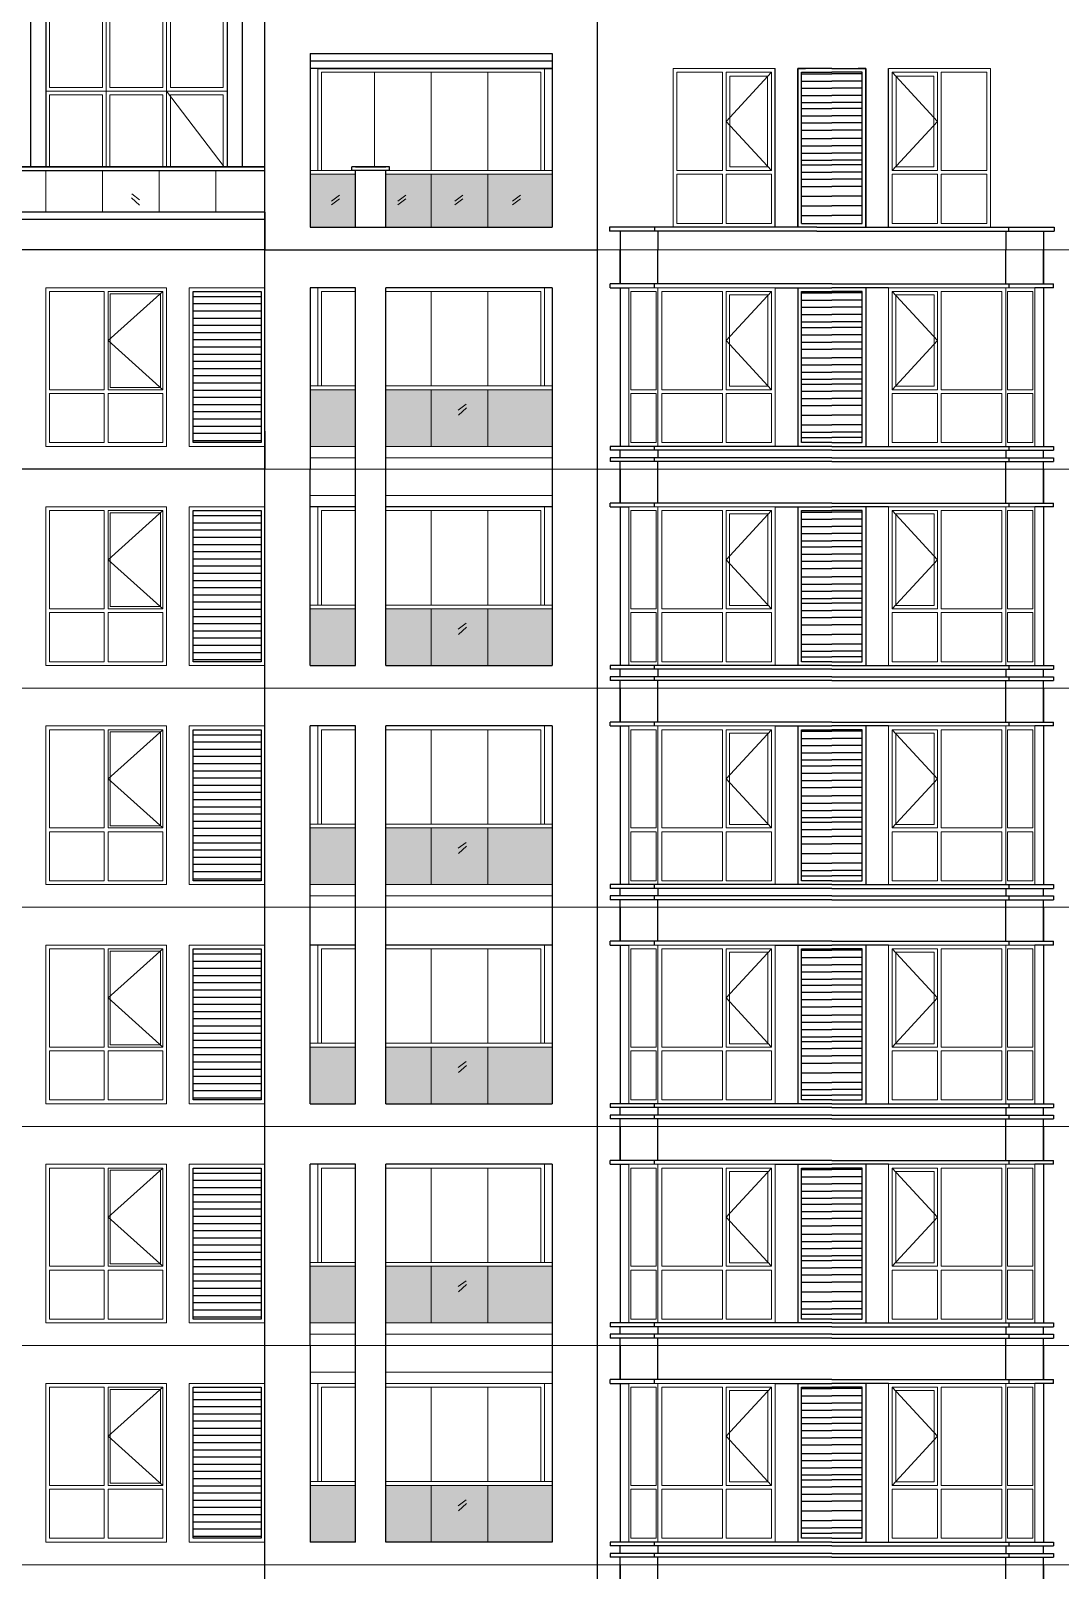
# Model space of a CAD drawing. Extents: x 1332633 to 1595679, y 264824 to 640777.
# Drawn here: x 1369535 to 1383153, y 291457 to 311830 of the extents above; entities that cross this region are included whole.
import ezdxf

# ---------------------------------------------------------------- set-up
doc = ezdxf.new("R2010")
doc.units = 0
doc.header["$LTSCALE"] = 1000
doc.header["$MEASUREMENT"] = 0
doc.linetypes.add('DASH', pattern=[0.35, 0.25, -0.1])
doc.linetypes.add('DOTE', pattern=[2.42, 2, -0.2, 0.02, -0.2])
doc.layers.get('0').update_dxf_attribs({"linetype": 'CONTINUOUS'})
for name, color, linetype in [('A-Ground(室外构件)', 31, 'CONTINUOUS'), ('A-Wall(建筑墙)', 255, 'CONTINUOUS'), ('A-WALL_建筑墙_', 255, 'CONTINUOUS'), ('hatch', 251, 'CONTINUOUS')]:
    doc.layers.add(name, color=color, linetype=linetype)
for name, color, linetype, lineweight in [('DOTE', 1, 'DOTE', 13), ('WINDOW', 4, 'CONTINUOUS', 13), ('木头', 44, 'CONTINUOUS', 13)]:
    doc.layers.add(name, color=color, linetype=linetype, lineweight=lineweight)
pattern_1 = [(360, (-1498643.793, 2380477.565), (15.875, 31.75), [0, -31.75])]

# ---------------------------------------------------------------- blocks, each defined once
blk = doc.blocks.new('caaa')
at = {"layer": 'A-Ground(室外构件)'}
for p, q in [((-2450, 0), (-2450, -2931)), ((-2400, -750), (-2400, 0)), ((-300, 0), (-300, -460)), ((-300, 0), (-300, -2931)), ((-250, 0), (-250, -2931)), ((-150, 0), (-150, -2931)), ((-100, 0), (-100, -2317)), ((-2400, -450), (-300, -450)), ((-2450, -2300), (-2900, -2300)), ((-2450, -2300), (-2900, -2300)), ((-2400, -2347), (-2450, -2347)), ((-250, -2347), (-300, -2347)), ((-250, -2300), (-150, -2300)), ((-100, -2347), (-150, -2347)), ((0, -2300), (-100, -2300)), ((-100, -2317), (-100, -2318)), ((-100, -2318), (-100, -2931)), ((-2450, -2800), (-2900, -2800)), ((-2900, -2800), (-2450, -2800)), ((-2400, -2931), (-2400, -2685)), ((-2400, -2800), (-300, -2800)), ((-150, -2800), (-250, -2800)), ((0, -2800), (-100, -2800)), ((-2400, -2931), (-2450, -2931)), ((-300, -2931), (-250, -2931)), ((-150, -2931), (-100, -2931))]:
    blk.add_line(p, q, dxfattribs=at)
at = {"layer": 'hatch'}
for p, q in [((-2350, -400), (-2350, 0)), ((-2331, -400), (-2331, 0)), ((-2235, -400), (-2235, 0)), ((-2140, -400), (-2140, 0)), ((-2045, -400), (-2045, 0)), ((-1950, -400), (-1950, 0)), ((-1871, -400), (-1871, 0)), ((-1775, -400), (-1775, 0)), ((-1680, -400), (-1680, 0)), ((-1585, -400), (-1585, 0)), ((-1473, -400), (-1473, 0)), ((-1378, -400), (-1378, 0)), ((-1283, -400), (-1283, 0)), ((-1188, -400), (-1188, 0)), ((-1125, -400), (-1125, 0)), ((-1030, -400), (-1030, 0)), ((-935, -400), (-935, 0)), ((-839, -400), (-839, 0)), ((-711, -400), (-711, 0)), ((-583, -400), (-583, 0)), ((-488, -400), (-488, 0)), ((-416, -400), (-416, 0)), ((-350, 0), (-350, -400)), ((-350, -400), (-2350, -400))]:
    blk.add_line(p, q, dxfattribs=at)
at = {"layer": 'WINDOW'}
for p, q in [((-2400, -2685), (-2400, -2300)), ((-300, -2685), (-2400, -2685))]:
    blk.add_line(p, q, dxfattribs=at)
blk.add_lwpolyline([(-300, -2300), (-300, -750), (-2400, -750), (-2400, -2300)], close=True, dxfattribs=at)
at = {"layer": '木头'}
for p, q in [((-2350, -800), (-1700, -1400)), ((-1700, -1400), (-1050, -800)), ((-1050, -800), (-1050, -1400)), ((-1000, -800), (-1000, -1400)), ((-1050, -1400), (-2350, -1400)), ((-1000, -1400), (-350, -1400)), ((-1050, -1446), (-2350, -1446)), ((-1050, -1446), (-1050, -2250)), ((-1000, -1446), (-1000, -2250)), ((-1000, -1446), (-350, -1446)), ((-2350, -2324), (-2350, -2661)), ((-1050, -2324), (-2350, -2324)), ((-1050, -2324), (-1050, -2661)), ((-350, -2324), (-1000, -2324)), ((-1000, -2324), (-1000, -2661)), ((-350, -2661), (-350, -2324)), ((-1050, -2661), (-2350, -2661)), ((-350, -2661), (-1000, -2661))]:
    blk.add_line(p, q, dxfattribs=at)
for points in [[(-300, 0), (-300, -450), (-2400, -450), (-2400, 0)], [(-1050, -800), (-2350, -800), (-2350, -1400)], [(-350, -1400), (-350, -800), (-1000, -800)], [(-2350, -1446), (-2350, -2250), (-1050, -2250)], [(-1000, -2250), (-350, -2250), (-350, -1446)]]:
    blk.add_lwpolyline(points, dxfattribs=at)
at = {"layer": '木头', "elevation": 0}
blk.add_lwpolyline([(-2305, -1355), (-2305, -845), (-1095, -845), (-1095, -1355)], close=True, dxfattribs=at)
blk = doc.blocks.new('sgf')
at = {"ltscale": 0.2}
for p, q in [((1365932, 315730), (1365932, 310030)), ((1368732, 315730), (1365932, 315730)), ((1368732, 315730), (1368732, 310030)), ((1369532, 315730), (1369532, 310030)), ((1372332, 315730), (1369532, 315730)), ((1372332, 315730), (1372332, 310030)), ((1366132, 315530), (1366132, 310030)), ((1368532, 315530), (1366132, 315530)), ((1368532, 315530), (1368532, 310030)), ((1369732, 315530), (1369732, 310030)), ((1369732, 315530), (1372132, 315530)), ((1372132, 315530), (1372132, 310030)), ((1368532, 310030), (1365632, 310030)), ((1365632, 310030), (1369132, 310030)), ((1369132, 309980), (1365632, 309980)), ((1372632, 310030), (1369132, 310030)), ((1369132, 309980), (1372632, 309980)), ((1369732, 310030), (1372632, 310030)), ((1365632, 309430), (1369132, 309430)), ((1365632, 309330), (1369132, 309330)), ((1372632, 309430), (1369132, 309430)), ((1372632, 309330), (1369132, 309330)), ((1365632, 308930), (1369132, 308930)), ((1372632, 308930), (1369132, 308930))]:
    blk.add_line(p, q, dxfattribs=at)
for p, q in [((1368532, 315530), (1366132, 315530)), ((1369732, 315530), (1372132, 315530)), ((1369132, 310030), (1366132, 310030)), ((1369132, 310030), (1372132, 310030))]:
    blk.add_line(p, q)
at = {"layer": 'WINDOW'}
for p, q in [((1366182, 315480), (1366182, 314080)), ((1366882, 315480), (1366182, 315480)), ((1366882, 315480), (1366882, 314080)), ((1366932, 315530), (1366932, 310030)), ((1366982, 315480), (1366982, 314080)), ((1367682, 315480), (1366982, 315480)), ((1367682, 315480), (1367682, 314080)), ((1367732, 315530), (1367732, 310030)), ((1367782, 315480), (1367782, 314080)), ((1368482, 315480), (1367782, 315480)), ((1368482, 315480), (1368482, 314080)), ((1369782, 315480), (1370482, 315480)), ((1369782, 315480), (1369782, 314080)), ((1370482, 315480), (1370482, 314080)), ((1370532, 315530), (1370532, 310030)), ((1370582, 315480), (1370582, 314080)), ((1370582, 315480), (1371282, 315480)), ((1371282, 315480), (1371282, 314080)), ((1371332, 315530), (1371332, 310030)), ((1371382, 315480), (1371382, 314080)), ((1371382, 315480), (1372082, 315480)), ((1372082, 315480), (1372082, 314080)), ((1368532, 314030), (1366132, 314030)), ((1368532, 314030), (1366132, 314030)), ((1366882, 314080), (1366182, 314080)), ((1366182, 313980), (1366182, 313080)), ((1366882, 313980), (1366182, 313980)), ((1366882, 313980), (1366882, 313080)), ((1367682, 314080), (1366982, 314080)), ((1366982, 313980), (1366982, 313080)), ((1367682, 313980), (1366982, 313980)), ((1367682, 313980), (1367682, 313080)), ((1368482, 314080), (1367782, 314080)), ((1368482, 313980), (1367782, 313980)), ((1367782, 313980), (1367782, 313080)), ((1368482, 313980), (1368482, 313080)), ((1369732, 314030), (1372132, 314030)), ((1369732, 314030), (1372132, 314030)), ((1369782, 314080), (1370482, 314080)), ((1369782, 313980), (1370482, 313980)), ((1369782, 313980), (1369782, 313080)), ((1370482, 313980), (1370482, 313080)), ((1370582, 314080), (1371282, 314080)), ((1370582, 313980), (1370582, 313080)), ((1370582, 313980), (1371282, 313980)), ((1371282, 313980), (1371282, 313080)), ((1371382, 314080), (1372082, 314080)), ((1371382, 313980), (1372082, 313980)), ((1371382, 313980), (1371382, 313080)), ((1372082, 313980), (1372082, 313080)), ((1368532, 313030), (1366132, 313030)), ((1366882, 313080), (1366182, 313080)), ((1366182, 312980), (1366182, 312080)), ((1366882, 312980), (1366182, 312980)), ((1366882, 312980), (1366882, 312080)), ((1367682, 313080), (1366982, 313080)), ((1367682, 312980), (1366982, 312980)), ((1366982, 312980), (1366982, 312080)), ((1367682, 312980), (1367682, 312080)), ((1368482, 313080), (1367782, 313080)), ((1368482, 312980), (1367782, 312980)), ((1367782, 312980), (1367782, 312080)), ((1368482, 312980), (1368482, 312080)), ((1369732, 313030), (1372132, 313030)), ((1369782, 313080), (1370482, 313080)), ((1369782, 312980), (1370482, 312980)), ((1369782, 312980), (1369782, 312080)), ((1370482, 312980), (1370482, 312080)), ((1370582, 313080), (1371282, 313080)), ((1370582, 312980), (1370582, 312080)), ((1370582, 312980), (1371282, 312980)), ((1371282, 312980), (1371282, 312080)), ((1371382, 313080), (1372082, 313080)), ((1371382, 312980), (1371382, 312080)), ((1371382, 312980), (1372082, 312980)), ((1372082, 312980), (1372082, 312080)), ((1368532, 312030), (1366132, 312030)), ((1366882, 312080), (1366182, 312080)), ((1366882, 311980), (1366182, 311980)), ((1366182, 311980), (1366182, 311080)), ((1366882, 311980), (1366882, 311080)), ((1367682, 312080), (1366982, 312080)), ((1366982, 311980), (1366982, 311080)), ((1367682, 311980), (1366982, 311980)), ((1367682, 311980), (1367682, 311080)), ((1368482, 312080), (1367782, 312080)), ((1368482, 311980), (1367782, 311980)), ((1367782, 311980), (1367782, 311080)), ((1368482, 311980), (1368482, 311080)), ((1369732, 312030), (1372132, 312030)), ((1369782, 312080), (1370482, 312080)), ((1369782, 311980), (1370482, 311980)), ((1369782, 311980), (1369782, 311080)), ((1370482, 311980), (1370482, 311080)), ((1370582, 312080), (1371282, 312080)), ((1370582, 311980), (1370582, 311080)), ((1370582, 311980), (1371282, 311980)), ((1371282, 311980), (1371282, 311080)), ((1371382, 312080), (1372082, 312080)), ((1371382, 311980), (1371382, 311080)), ((1371382, 311980), (1372082, 311980)), ((1372082, 311980), (1372082, 311080)), ((1368532, 311030), (1366132, 311030)), ((1366932, 311030), (1366170, 310030)), ((1366882, 311080), (1366182, 311080)), ((1366882, 310980), (1366182, 310980)), ((1366182, 310980), (1366182, 310031)), ((1366882, 310980), (1366882, 310031)), ((1367682, 311080), (1366982, 311080)), ((1367682, 310980), (1366982, 310980)), ((1366982, 310980), (1366982, 310031)), ((1367682, 310980), (1367682, 310031)), ((1368482, 311080), (1367782, 311080)), ((1368482, 310980), (1367782, 310980)), ((1367782, 310980), (1367782, 310031)), ((1368482, 310980), (1368482, 310031)), ((1369732, 311030), (1372132, 311030)), ((1369782, 311080), (1370482, 311080)), ((1369782, 310980), (1369782, 310031)), ((1369782, 310980), (1370482, 310980)), ((1370482, 310980), (1370482, 310031)), ((1370582, 311080), (1371282, 311080)), ((1370582, 310980), (1370582, 310031)), ((1370582, 310980), (1371282, 310980)), ((1371282, 310980), (1371282, 310031)), ((1371332, 311030), (1372094, 310030)), ((1371382, 311080), (1372082, 311080)), ((1371382, 310980), (1371382, 310031)), ((1371382, 310980), (1372082, 310980)), ((1372082, 310980), (1372082, 310031)), ((1366882, 310031), (1366182, 310031)), ((1367682, 310031), (1366982, 310031)), ((1368482, 310031), (1367782, 310031)), ((1369782, 310031), (1370482, 310031)), ((1370582, 310031), (1371282, 310031)), ((1371382, 310031), (1372082, 310031)), ((1367395, 309670), (1367290, 309592)), ((1370870, 309670), (1370975, 309592)), ((1367398, 309619), (1367293, 309523)), ((1370867, 309619), (1370972, 309523))]:
    blk.add_line(p, q, dxfattribs=at)
at = {"layer": '木头'}
for p, q in [((1369282, 310980), (1368982, 310980)), ((1368982, 310930), (1368982, 310980)), ((1368982, 310980), (1369282, 310980)), ((1368982, 310930), (1368982, 310980)), ((1369282, 310930), (1368982, 310930)), ((1368982, 310930), (1369282, 310930)), ((1369032, 310030), (1369032, 310930)), ((1369032, 310030), (1369032, 310930)), ((1369232, 310030), (1369232, 310930)), ((1369232, 310030), (1369232, 310930)), ((1369282, 310930), (1369282, 310980)), ((1369282, 310930), (1369282, 310980)), ((1366282, 309979), (1366282, 309430)), ((1367032, 309979), (1367032, 309430)), ((1367782, 309979), (1367782, 309430)), ((1368532, 309979), (1368532, 309430)), ((1369732, 309979), (1369732, 309430)), ((1370482, 309979), (1370482, 309430)), ((1371232, 309979), (1371232, 309430)), ((1371982, 309979), (1371982, 309430))]:
    blk.add_line(p, q, dxfattribs=at)
at = {"layer": '木头', "linetype": 'DASH'}
for p, q in [((1369032, 309980), (1369032, 309430)), ((1369032, 308930), (1369032, 309980)), ((1369232, 308930), (1369232, 309980)), ((1369232, 309980), (1369232, 309430))]:
    blk.add_line(p, q, dxfattribs=at)

msp = doc.modelspace()

# ---------------------------------------------------------------- hatches: boundary and pattern name
at = {"layer": 'hatch'}
h = msp.add_hatch(dxfattribs=at)
h.set_pattern_fill('LINE', color=256, scale=100, angle=360, style=0)
h.set_pattern_definition([(360, (-1498643.79, 2380477.56), (-2e-10, 95.25), [])])
h.paths.add_polyline_path([(1372582, 308380), (1371682, 308380), (1371682, 306380), (1372582, 306380)])
h = msp.add_hatch(dxfattribs=at)
h.set_pattern_fill('LINE', color=256, scale=100, angle=360, style=0)
h.set_pattern_definition([(360, (-1498643.79, 2377577.56), (-2e-10, 95.25), [])])
h.paths.add_polyline_path([(1372582, 305480), (1371682, 305480), (1371682, 303480), (1372582, 303480)])
h = msp.add_hatch(dxfattribs=at)
h.set_pattern_fill('LINE', color=256, scale=100, angle=360, style=0)
h.set_pattern_definition([(360, (-1498643.79, 2374677.56), (-2e-10, 95.25), [])])
h.paths.add_polyline_path([(1372582, 302580), (1371682, 302580), (1371682, 300580), (1372582, 300580)])
h = msp.add_hatch(dxfattribs=at)
h.set_pattern_fill('LINE', color=256, scale=100, angle=360, style=0)
h.set_pattern_definition([(360, (-1498643.79, 2371777.56), (-2e-10, 95.25), [])])
h.paths.add_polyline_path([(1372582, 299680), (1371682, 299680), (1371682, 297680), (1372582, 297680)])
h = msp.add_hatch(dxfattribs=at)
h.set_pattern_fill('LINE', color=256, scale=100, angle=360, style=0)
h.set_pattern_definition([(360, (-1498643.79, 2368877.56), (-2e-10, 95.25), [])])
h.paths.add_polyline_path([(1372582, 296780), (1371682, 296780), (1371682, 294780), (1372582, 294780)])
h = msp.add_hatch(dxfattribs=at)
h.set_pattern_fill('LINE', color=256, scale=100, angle=360, style=0)
h.set_pattern_definition([(360, (-1498643.79, 2365977.56), (-2e-10, 95.25), [])])
h.paths.add_polyline_path([(1372582, 293880), (1371682, 293880), (1371682, 291880), (1372582, 291880)])
h = msp.add_hatch(dxfattribs=at)
h.set_pattern_fill('DOTS', color=256, scale=20, angle=360, style=0)
h.set_pattern_definition([(180, (4258908.378, 2377577.565), (-15.875, 31.75), [0, -31.75])])
h.paths.add_polyline_path([(1373832, 292580), (1373232, 292580), (1373232, 291830), (1373832, 291830)])
h.paths.add_polyline_path([(1374832, 292580), (1374232, 292580), (1374232, 291830), (1374832, 291830)])
h.paths.add_polyline_path([(1375582, 292580), (1374832, 292580), (1374832, 291830), (1375582, 291830)])
h.paths.add_polyline_path([(1376432, 292580), (1375582, 292580), (1375582, 291830), (1376432, 291830)])
at = {"layer": 'WINDOW'}
h = msp.add_hatch(dxfattribs=at)
h.set_pattern_fill('DOTS', color=256, scale=20, angle=360, style=0)
h.set_pattern_definition([(180, (2583911.357, 153847.98), (-15.875, 31.75), [0, -31.75])])
h.paths.add_polyline_path([(1375582, 309930), (1376432, 309930), (1376432, 309230), (1375582, 309230)])
h.paths.add_polyline_path([(1374832, 309930), (1375582, 309930), (1375582, 309230), (1374832, 309230)])
h.paths.add_polyline_path([(1374232, 309930), (1374832, 309930), (1374832, 309230), (1374232, 309230)])
h.paths.add_polyline_path([(1373232, 309930), (1373832, 309930), (1373832, 309230), (1373232, 309230)])
h = msp.add_hatch(dxfattribs=at)
h.set_pattern_fill('DOTS', color=256, scale=20, angle=360, style=0)
h.set_pattern_definition(pattern_1)
h.paths.add_polyline_path([(1373832, 307080), (1373232, 307080), (1373232, 306330), (1373832, 306330)])
h.paths.add_polyline_path([(1374832, 307080), (1374232, 307080), (1374232, 306330), (1374832, 306330)])
h.paths.add_polyline_path([(1375582, 307080), (1374832, 307080), (1374832, 306330), (1375582, 306330)])
h.paths.add_polyline_path([(1376432, 307080), (1375582, 307080), (1375582, 306330), (1376432, 306330)])
h = msp.add_hatch(dxfattribs=at)
h.set_pattern_fill('DOTS', color=256, scale=20, angle=360, style=0)
h.set_pattern_definition(pattern_1)
h.paths.add_polyline_path([(1376432, 304180), (1375582, 304180), (1375582, 303430), (1376432, 303430)])
h.paths.add_polyline_path([(1375582, 304180), (1374832, 304180), (1374832, 303430), (1375582, 303430)])
h.paths.add_polyline_path([(1374832, 304180), (1374232, 304180), (1374232, 303430), (1374832, 303430)])
h.paths.add_polyline_path([(1373832, 304180), (1373232, 304180), (1373232, 303430), (1373832, 303430)])
h = msp.add_hatch(dxfattribs=at)
h.set_pattern_fill('DOTS', color=256, scale=20, angle=360, style=0)
h.set_pattern_definition([(360, (-1498643.793, 2377577.565), (15.875, 31.75), [0, -31.75])])
h.paths.add_polyline_path([(1376432, 301280), (1375582, 301280), (1375582, 300530), (1376432, 300530)])
h.paths.add_polyline_path([(1375582, 301280), (1374832, 301280), (1374832, 300530), (1375582, 300530)])
h.paths.add_polyline_path([(1374832, 301280), (1374232, 301280), (1374232, 300530), (1374832, 300530)])
h.paths.add_polyline_path([(1373832, 301280), (1373232, 301280), (1373232, 300530), (1373832, 300530)])
h = msp.add_hatch(dxfattribs=at)
h.set_pattern_fill('DOTS', color=256, scale=20, angle=360, style=0)
h.set_pattern_definition([(360, (-1498643.793, 2374677.565), (15.875, 31.75), [0, -31.75])])
h.paths.add_polyline_path([(1376432, 298380), (1375582, 298380), (1375582, 297630), (1376432, 297630)])
h.paths.add_polyline_path([(1375582, 298380), (1374832, 298380), (1374832, 297630), (1375582, 297630)])
h.paths.add_polyline_path([(1374832, 298380), (1374232, 298380), (1374232, 297630), (1374832, 297630)])
h.paths.add_polyline_path([(1373832, 298380), (1373232, 298380), (1373232, 297630), (1373832, 297630)])
h = msp.add_hatch(dxfattribs=at)
h.set_pattern_fill('DOTS', color=256, scale=20, angle=360, style=0)
h.set_pattern_definition([(360, (-1498643.793, 2371777.565), (15.875, 31.75), [0, -31.75])])
h.paths.add_polyline_path([(1376432, 295480), (1375582, 295480), (1375582, 294730), (1376432, 294730)])
h.paths.add_polyline_path([(1375582, 295480), (1374832, 295480), (1374832, 294730), (1375582, 294730)])
h.paths.add_polyline_path([(1374832, 295480), (1374232, 295480), (1374232, 294730), (1374832, 294730)])
h.paths.add_polyline_path([(1373832, 295480), (1373232, 295480), (1373232, 294730), (1373832, 294730)])

# ---------------------------------------------------------------- linework, layer by layer
for p, q in [((1372632, 309430), (1372632, 311830)), ((1376432, 311530), (1376432, 309230)), ((1373832, 309230), (1373832, 309980)), ((1374232, 309230), (1374232, 309980)), ((1376432, 310030), (1376432, 309980)), ((1372632, 309430), (1372632, 308930)), ((1372632, 309430), (1372632, 308930)), ((1372632, 306531), (1372632, 308930)), ((1373832, 308430), (1373232, 308430)), ((1373832, 308430), (1373232, 308430)), ((1373832, 308430), (1373232, 308430)), ((1373832, 307130), (1373832, 308430)), ((1374232, 307130), (1374232, 308430)), ((1376432, 308430), (1374232, 308430)), ((1376432, 308430), (1374232, 308430)), ((1376432, 308430), (1374232, 308430)), ((1376432, 308430), (1376432, 306030)), ((1373832, 307080), (1373832, 307130)), ((1373832, 306030), (1373832, 307080)), ((1374232, 307080), (1374232, 307130)), ((1374232, 306030), (1374232, 307080)), ((1376432, 307130), (1376432, 307080)), ((1372632, 306531), (1372632, 306030)), ((1372632, 306531), (1372632, 306030)), ((1373232, 303430), (1373232, 306030)), ((1373832, 303430), (1373832, 306030)), ((1374232, 303430), (1374232, 306030)), ((1376432, 306030), (1376432, 303430)), ((1373832, 305530), (1373232, 305530)), ((1373832, 305530), (1373232, 305530)), ((1373832, 305530), (1373232, 305530)), ((1376432, 305530), (1374232, 305530)), ((1376432, 305530), (1374232, 305530)), ((1376432, 305530), (1374232, 305530)), ((1373832, 304180), (1373832, 304230)), ((1374232, 304180), (1374232, 304230)), ((1376432, 304230), (1376432, 304180)), ((1373232, 303430), (1373832, 303430)), ((1374232, 303430), (1376432, 303430)), ((1373232, 300230), (1373232, 302630)), ((1373832, 302630), (1373232, 302630)), ((1373832, 300230), (1373832, 302630)), ((1374232, 300230), (1374232, 302630)), ((1376432, 302630), (1374232, 302630)), ((1376432, 302630), (1376432, 300230)), ((1373832, 301280), (1373832, 301330)), ((1374232, 301280), (1374232, 301330)), ((1376432, 301330), (1376432, 301280)), ((1373232, 297630), (1373232, 300230)), ((1373832, 297630), (1373832, 300230)), ((1374232, 297630), (1374232, 300230)), ((1376432, 300230), (1376432, 297630)), ((1373832, 299730), (1373232, 299730)), ((1373832, 299730), (1373232, 299730)), ((1373832, 299730), (1373232, 299730)), ((1376432, 299730), (1374232, 299730)), ((1376432, 299730), (1374232, 299730)), ((1376432, 299730), (1374232, 299730)), ((1373832, 298380), (1373832, 298430)), ((1374232, 298380), (1374232, 298430)), ((1376432, 298430), (1376432, 298380)), ((1373232, 297630), (1373832, 297630)), ((1374232, 297630), (1376432, 297630)), ((1373232, 294430), (1373232, 296830)), ((1373832, 296830), (1373232, 296830)), ((1373832, 294430), (1373832, 296830)), ((1374232, 294430), (1374232, 296830)), ((1376432, 296830), (1374232, 296830)), ((1376432, 296830), (1376432, 294430)), ((1373832, 295480), (1373832, 295530)), ((1374232, 295480), (1374232, 295530)), ((1376432, 295530), (1376432, 295480)), ((1373832, 292630), (1373832, 294430)), ((1374232, 292630), (1374232, 294430)), ((1376432, 294430), (1376432, 291830)), ((1373832, 292580), (1373832, 292630)), ((1373832, 291830), (1373832, 292580)), ((1374232, 292580), (1374232, 292630)), ((1374232, 291830), (1374232, 292580)), ((1376432, 292630), (1376432, 292580)), ((1373832, 291830), (1373232, 291830)), ((1376432, 291830), (1374232, 291830))]:
    msp.add_line(p, q)
at = {"ltscale": 0.2}
msp.add_line((1373832, 310030), (1374232, 310030), dxfattribs=at)
at = {"layer": 'A-Ground(室外构件)'}
for p, q in [((1379382, 309230), (1379382, 311330)), ((1379382, 309230), (1379382, 311330)), ((1379382, 309230), (1379382, 311330)), ((1379682, 309230), (1379682, 311330)), ((1380132, 311330), (1379682, 311330)), ((1379682, 309230), (1379682, 311330)), ((1379682, 311330), (1379782, 311330)), ((1379682, 311330), (1379682, 309230)), ((1380132, 311330), (1379782, 311330)), ((1380132, 311330), (1380582, 311330)), ((1380132, 311330), (1380482, 311330)), ((1380582, 311330), (1380482, 311330)), ((1380582, 309230), (1380582, 311330)), ((1380582, 309230), (1380582, 311330)), ((1380582, 311330), (1380582, 309230)), ((1380882, 309230), (1380882, 311330)), ((1380882, 309230), (1380882, 311330)), ((1380882, 309230), (1380882, 311330)), ((1379932, 309230), (1377191, 309230)), ((1377191, 309230), (1377191, 309180)), ((1379932, 309180), (1377191, 309180)), ((1377332, 309180), (1377332, 308930)), ((1377790, 309180), (1377790, 309230)), ((1377832, 309180), (1377832, 308930)), ((1379932, 309230), (1383074, 309230)), ((1379932, 309180), (1383074, 309180)), ((1382432, 309180), (1382432, 308930)), ((1382474, 309180), (1382474, 309230)), ((1382932, 309180), (1382932, 308930)), ((1383074, 309230), (1383074, 309180)), ((1383074, 309230), (1383074, 309180))]:
    msp.add_line(p, q, dxfattribs=at)
at = {"layer": 'A-Wall(建筑墙)'}
for p, q in [((1372632, 308930), (1372632, 312030)), ((1377032, 297330), (1377032, 312030)), ((1373232, 311530), (1373232, 309230)), ((1374310, 311330), (1373232, 311330)), ((1376432, 311330), (1374232, 311330)), ((1372632, 306030), (1372632, 309129)), ((1373232, 309230), (1376432, 309230)), ((1373832, 308430), (1373232, 308430)), ((1373232, 308430), (1373232, 306030)), ((1376432, 308430), (1374232, 308430)), ((1372632, 303130), (1372632, 306030)), ((1372632, 300230), (1372632, 303130)), ((1372632, 297330), (1372632, 300230)), ((1372632, 294430), (1372632, 297330)), ((1377032, 294430), (1377032, 297330)), ((1372632, 291530), (1372632, 294430)), ((1373232, 294430), (1373232, 291830)), ((1377032, 291530), (1377032, 294430)), ((1372632, 288630), (1372632, 291530)), ((1377032, 288630), (1377032, 291530))]:
    msp.add_line(p, q, dxfattribs=at)
at = {"layer": 'A-WALL_建筑墙_'}
for p, q in [((1373232, 311530), (1376432, 311530)), ((1373232, 311430), (1376432, 311430)), ((1373332, 311330), (1376432, 311330)), ((1373332, 311330), (1376432, 311330)), ((1373782, 309979), (1373782, 310029)), ((1374282, 310029), (1373782, 310029)), ((1374282, 309979), (1373782, 309979)), ((1373832, 309230), (1373832, 309979)), ((1373832, 309979), (1373832, 309979)), ((1373832, 309829), (1373832, 309879)), ((1374232, 309979), (1374232, 309979)), ((1374232, 309230), (1374232, 309979)), ((1374282, 309979), (1374282, 310029))]:
    msp.add_line(p, q, dxfattribs=at)
at = {"layer": 'DOTE', "linetype": 'ByBlock', "ltscale": 30}
for p, q in [((1342516, 308930), (1393667, 308930)), ((1342516, 306030), (1393667, 306030)), ((1342516, 303130), (1393667, 303130)), ((1342516, 300230), (1393667, 300230)), ((1342516, 297330), (1393667, 297330)), ((1342516, 294430), (1393667, 294430)), ((1342516, 291530), (1393667, 291530))]:
    msp.add_line(p, q, dxfattribs=at)
at = {"layer": 'hatch'}
for p, q in [((1379732, 311280), (1380132, 311280)), ((1379732, 309280), (1379732, 311280)), ((1379732, 311260), (1380132, 311260)), ((1379732, 311165), (1380132, 311165)), ((1380532, 311280), (1380132, 311280)), ((1380532, 311260), (1380132, 311260)), ((1380532, 311165), (1380132, 311165)), ((1380532, 309280), (1380532, 311280)), ((1379732, 311070), (1380132, 311070)), ((1379732, 310974), (1380132, 310974)), ((1380532, 311070), (1380132, 311070)), ((1380532, 310974), (1380132, 310974)), ((1379732, 310879), (1380132, 310879)), ((1379732, 310800), (1380132, 310800)), ((1379732, 310705), (1380132, 310705)), ((1380532, 310879), (1380132, 310879)), ((1380532, 310800), (1380132, 310800)), ((1380532, 310705), (1380132, 310705)), ((1379732, 310610), (1380132, 310610)), ((1379732, 310515), (1380132, 310515)), ((1380532, 310610), (1380132, 310610)), ((1380532, 310515), (1380132, 310515)), ((1379732, 310403), (1380132, 310403)), ((1379732, 310308), (1380132, 310308)), ((1380532, 310403), (1380132, 310403)), ((1380532, 310308), (1380132, 310308)), ((1379732, 310212), (1380132, 310212)), ((1379732, 310117), (1380132, 310117)), ((1380532, 310212), (1380132, 310212)), ((1380532, 310117), (1380132, 310117)), ((1379732, 310055), (1380132, 310055)), ((1379732, 309959), (1380132, 309959)), ((1379732, 309864), (1380132, 309864)), ((1380532, 310055), (1380132, 310055)), ((1380532, 309959), (1380132, 309959)), ((1380532, 309864), (1380132, 309864)), ((1379732, 309769), (1380132, 309769)), ((1380532, 309769), (1380132, 309769)), ((1379732, 309641), (1380132, 309641)), ((1379732, 309513), (1380132, 309513)), ((1380532, 309641), (1380132, 309641)), ((1380532, 309513), (1380132, 309513)), ((1379732, 309384), (1380132, 309384)), ((1379732, 309280), (1380532, 309280)), ((1380532, 309384), (1380132, 309384)), ((1372632, 308930), (1373232, 308930)), ((1372632, 308930), (1377032, 308930)), ((1372632, 306030), (1369032, 306030))]:
    msp.add_line(p, q, dxfattribs=at)
for points in [[(1371682, 308380), (1372582, 308380), (1372582, 306380), (1371682, 306380)], [(1371682, 305480), (1372582, 305480), (1372582, 303480), (1371682, 303480)], [(1371682, 302580), (1372582, 302580), (1372582, 300580), (1371682, 300580)], [(1371682, 299680), (1372582, 299680), (1372582, 297680), (1371682, 297680)], [(1371682, 296780), (1372582, 296780), (1372582, 294780), (1371682, 294780)], [(1371682, 293880), (1372582, 293880), (1372582, 291880), (1371682, 291880)]]:
    msp.add_lwpolyline(points, close=True, dxfattribs=at)
at = {"layer": 'WINDOW'}
for p, q in [((1374310, 311330), (1373332, 311330)), ((1373332, 311330), (1373332, 310030)), ((1374832, 311330), (1374232, 311330)), ((1375582, 311330), (1374832, 311330)), ((1376332, 311330), (1375582, 311330)), ((1376332, 309980), (1376332, 311330)), ((1374082, 310030), (1374082, 311280)), ((1374832, 309980), (1374832, 311280)), ((1375582, 309980), (1375582, 311280)), ((1373832, 309980), (1373232, 309980)), ((1373832, 309980), (1373232, 309980)), ((1373832, 309930), (1373232, 309930)), ((1376432, 309980), (1374232, 309980)), ((1376432, 309930), (1374232, 309930)), ((1373832, 308430), (1373332, 308430)), ((1373332, 308430), (1373332, 307130)), ((1373832, 308430), (1373332, 308430)), ((1373832, 308430), (1373332, 308430)), ((1374832, 308430), (1374232, 308430)), ((1374832, 308430), (1374232, 308430)), ((1374832, 308430), (1374232, 308430)), ((1375582, 308430), (1374832, 308430)), ((1375582, 308430), (1374832, 308430)), ((1375582, 308430), (1374832, 308430)), ((1374832, 307130), (1374832, 308380)), ((1376332, 308430), (1375582, 308430)), ((1376332, 308430), (1375582, 308430)), ((1376332, 308430), (1375582, 308430)), ((1375582, 307130), (1375582, 308380)), ((1376332, 307130), (1376332, 308430)), ((1373832, 307130), (1373232, 307130)), ((1376432, 307130), (1374232, 307130)), ((1373832, 305530), (1373332, 305530)), ((1373832, 305530), (1373332, 305530)), ((1373332, 305530), (1373332, 304230)), ((1374832, 305530), (1374232, 305530)), ((1374832, 305530), (1374232, 305530)), ((1375582, 305530), (1374832, 305530)), ((1375582, 305530), (1374832, 305530)), ((1374832, 304230), (1374832, 305480)), ((1376332, 305530), (1375582, 305530)), ((1376332, 305530), (1375582, 305530)), ((1375582, 304230), (1375582, 305480)), ((1376332, 304230), (1376332, 305530)), ((1373832, 304230), (1373232, 304230)), ((1376432, 304230), (1374232, 304230)), ((1373832, 302630), (1373332, 302630)), ((1373332, 302630), (1373332, 301330)), ((1374832, 302630), (1374232, 302630)), ((1375582, 302630), (1374832, 302630)), ((1374832, 301330), (1374832, 302580)), ((1376332, 302630), (1375582, 302630)), ((1375582, 301330), (1375582, 302580)), ((1376332, 301330), (1376332, 302630)), ((1373832, 301330), (1373232, 301330)), ((1376432, 301330), (1374232, 301330)), ((1373832, 299730), (1373332, 299730)), ((1373832, 299730), (1373332, 299730)), ((1373332, 299730), (1373332, 298430)), ((1374832, 299730), (1374232, 299730)), ((1374832, 299730), (1374232, 299730)), ((1375582, 299730), (1374832, 299730)), ((1375582, 299730), (1374832, 299730)), ((1374832, 298430), (1374832, 299680)), ((1376332, 299730), (1375582, 299730)), ((1376332, 299730), (1375582, 299730)), ((1375582, 298430), (1375582, 299680)), ((1376332, 298430), (1376332, 299730)), ((1373832, 298430), (1373232, 298430)), ((1376432, 298430), (1374232, 298430)), ((1373832, 296830), (1373332, 296830)), ((1373332, 296830), (1373332, 295530)), ((1374832, 296830), (1374232, 296830)), ((1375582, 296830), (1374832, 296830)), ((1376332, 296830), (1375582, 296830)), ((1376332, 295530), (1376332, 296830)), ((1374832, 295530), (1374832, 296780)), ((1375582, 295530), (1375582, 296780)), ((1373832, 295530), (1373232, 295530)), ((1376432, 295530), (1374232, 295530)), ((1373832, 293930), (1373332, 293930)), ((1373332, 293930), (1373332, 292630)), ((1374832, 293930), (1374232, 293930)), ((1375582, 293930), (1374832, 293930)), ((1374832, 292630), (1374832, 293880)), ((1376332, 293930), (1375582, 293930)), ((1375582, 292630), (1375582, 293880)), ((1376332, 292630), (1376332, 293930)), ((1373832, 292630), (1373232, 292630)), ((1376432, 292630), (1374232, 292630))]:
    msp.add_line(p, q, dxfattribs=at)
for points in [[(1373332, 309980), (1373332, 311330), (1374310, 311330)], [(1374232, 311330), (1376332, 311330), (1376332, 309980)], [(1373382, 309980), (1373382, 311280), (1374310, 311280)], [(1374232, 311280), (1376282, 311280), (1376282, 309980)], [(1373332, 307130), (1373332, 308430), (1373832, 308430)], [(1373382, 307130), (1373382, 308380), (1373832, 308380)], [(1374232, 308430), (1376332, 308430), (1376332, 307130)], [(1374232, 308380), (1376282, 308380), (1376282, 307130)], [(1373332, 304230), (1373332, 305530), (1373832, 305530)], [(1373382, 304230), (1373382, 305480), (1373832, 305480)], [(1374232, 305530), (1376332, 305530), (1376332, 304230)], [(1374232, 305480), (1376282, 305480), (1376282, 304230)], [(1373332, 301330), (1373332, 302630), (1373832, 302630)], [(1373382, 301330), (1373382, 302580), (1373832, 302580)], [(1374232, 302630), (1376332, 302630), (1376332, 301330)], [(1374232, 302580), (1376282, 302580), (1376282, 301330)], [(1373332, 298430), (1373332, 299730), (1373832, 299730)], [(1373382, 298430), (1373382, 299680), (1373832, 299680)], [(1374232, 299730), (1376332, 299730), (1376332, 298430)], [(1374232, 299680), (1376282, 299680), (1376282, 298430)], [(1373332, 295530), (1373332, 296830), (1373832, 296830)], [(1374232, 296830), (1376332, 296830), (1376332, 295530)], [(1373382, 295530), (1373382, 296780), (1373832, 296780)], [(1374232, 296780), (1376282, 296780), (1376282, 295530)], [(1373332, 292630), (1373332, 293930), (1373832, 293930)], [(1373382, 292630), (1373382, 293880), (1373832, 293880)], [(1374232, 293930), (1376332, 293930), (1376332, 292630)], [(1374232, 293880), (1376282, 293880), (1376282, 292630)]]:
    msp.add_lwpolyline(points, dxfattribs=at)
for points in [[(1378032, 309230), (1379382, 309230), (1379382, 311330), (1378032, 311330)], [(1382232, 309230), (1380882, 309230), (1380882, 311330), (1382232, 311330)], [(1371332, 308430), (1369732, 308430), (1369732, 306330), (1371332, 306330)], [(1371332, 305530), (1369732, 305530), (1369732, 303430), (1371332, 303430)], [(1371332, 302630), (1369732, 302630), (1369732, 300530), (1371332, 300530)], [(1371332, 299730), (1369732, 299730), (1369732, 297630), (1371332, 297630)], [(1371332, 296830), (1369732, 296830), (1369732, 294730), (1371332, 294730)], [(1371332, 293930), (1369732, 293930), (1369732, 291830), (1371332, 291830)]]:
    msp.add_lwpolyline(points, close=True, dxfattribs=at)
at = {"layer": '木头'}
for p, q in [((1379332, 311280), (1378732, 310630)), ((1380932, 311280), (1381532, 310630)), ((1378732, 310630), (1379332, 309980)), ((1381532, 310630), (1380932, 309980)), ((1374832, 309930), (1374832, 309230)), ((1375582, 309930), (1375582, 309230)), ((1378687, 309980), (1378082, 309980)), ((1378687, 309930), (1378082, 309930)), ((1379332, 309980), (1378732, 309980)), ((1379332, 309930), (1378732, 309930)), ((1380932, 309980), (1381532, 309980)), ((1380932, 309930), (1381532, 309930)), ((1381577, 309980), (1382182, 309980)), ((1381577, 309930), (1382182, 309930)), ((1373619, 309654), (1373514, 309576)), ((1373619, 309605), (1373514, 309527)), ((1374495, 309654), (1374390, 309576)), ((1374495, 309605), (1374390, 309527)), ((1375250, 309654), (1375145, 309576)), ((1375250, 309605), (1375145, 309527)), ((1376012, 309654), (1375907, 309576)), ((1376012, 309605), (1375907, 309527)), ((1370507, 307080), (1370507, 308380)), ((1370557, 307080), (1370557, 308380)), ((1371282, 308380), (1370557, 307730)), ((1370557, 307730), (1371282, 307080)), ((1370507, 307080), (1369782, 307080)), ((1370507, 307030), (1369782, 307030)), ((1370507, 306380), (1370507, 307030)), ((1371282, 307080), (1370557, 307080)), ((1371282, 307030), (1370557, 307030)), ((1370557, 306380), (1370557, 307030)), ((1373832, 307080), (1373232, 307080)), ((1376432, 307080), (1374232, 307080)), ((1374832, 307080), (1374832, 306330)), ((1375582, 307080), (1375582, 306330)), ((1375295, 306889), (1375190, 306811)), ((1375298, 306838), (1375193, 306742)), ((1373232, 306330), (1373832, 306330)), ((1374232, 306330), (1376432, 306330)), ((1373232, 306180), (1373832, 306180)), ((1374232, 306180), (1376432, 306180)), ((1373232, 305680), (1373832, 305680)), ((1374232, 305680), (1376432, 305680)), ((1370507, 304180), (1370507, 305480)), ((1370557, 304180), (1370557, 305480)), ((1371282, 305480), (1370557, 304830)), ((1373232, 305530), (1373832, 305530)), ((1374232, 305530), (1376432, 305530)), ((1370557, 304830), (1371282, 304180)), ((1370507, 304180), (1369782, 304180)), ((1371282, 304180), (1370557, 304180)), ((1373832, 304180), (1373232, 304180)), ((1376432, 304180), (1374232, 304180)), ((1374832, 304180), (1374832, 303430)), ((1375582, 304180), (1375582, 303430)), ((1370507, 304130), (1369782, 304130)), ((1370507, 303480), (1370507, 304130)), ((1371282, 304130), (1370557, 304130)), ((1370557, 303480), (1370557, 304130)), ((1375295, 303989), (1375190, 303911)), ((1375298, 303938), (1375193, 303842)), ((1370507, 301280), (1370507, 302580)), ((1370557, 301280), (1370557, 302580)), ((1371282, 302580), (1370557, 301930)), ((1370557, 301930), (1371282, 301280)), ((1370507, 301280), (1369782, 301280)), ((1370507, 301230), (1369782, 301230)), ((1370507, 300580), (1370507, 301230)), ((1371282, 301280), (1370557, 301280)), ((1371282, 301230), (1370557, 301230)), ((1370557, 300580), (1370557, 301230)), ((1373832, 301280), (1373232, 301280)), ((1376432, 301280), (1374232, 301280)), ((1374832, 301280), (1374832, 300530)), ((1375582, 301280), (1375582, 300530)), ((1375295, 301089), (1375190, 301011)), ((1375298, 301038), (1375193, 300942)), ((1373232, 300530), (1373832, 300530)), ((1374232, 300530), (1376432, 300530)), ((1373232, 300380), (1373832, 300380)), ((1374232, 300380), (1376432, 300380)), ((1370507, 298380), (1370507, 299680)), ((1370557, 298380), (1370557, 299680)), ((1371282, 299680), (1370557, 299030)), ((1373232, 299730), (1373832, 299730)), ((1374232, 299730), (1376432, 299730)), ((1370557, 299030), (1371282, 298380)), ((1370507, 298380), (1369782, 298380)), ((1370507, 298330), (1369782, 298330)), ((1370507, 297680), (1370507, 298330)), ((1371282, 298380), (1370557, 298380)), ((1371282, 298330), (1370557, 298330)), ((1370557, 297680), (1370557, 298330)), ((1373832, 298380), (1373232, 298380)), ((1376432, 298380), (1374232, 298380)), ((1374832, 298380), (1374832, 297630)), ((1375582, 298380), (1375582, 297630)), ((1375295, 298189), (1375190, 298111)), ((1375298, 298138), (1375193, 298042)), ((1370507, 295480), (1370507, 296780)), ((1370557, 295480), (1370557, 296780)), ((1371282, 296780), (1370557, 296130)), ((1370557, 296130), (1371282, 295480)), ((1370507, 295480), (1369782, 295480)), ((1370507, 295430), (1369782, 295430)), ((1370507, 294780), (1370507, 295430)), ((1371282, 295480), (1370557, 295480)), ((1371282, 295430), (1370557, 295430)), ((1370557, 294780), (1370557, 295430)), ((1373832, 295480), (1373232, 295480)), ((1376432, 295480), (1374232, 295480)), ((1374832, 295480), (1374832, 294730)), ((1375582, 295480), (1375582, 294730)), ((1375295, 295289), (1375190, 295211)), ((1375298, 295238), (1375193, 295142)), ((1373232, 294730), (1373832, 294730)), ((1374232, 294730), (1376432, 294730)), ((1373232, 294580), (1373832, 294580)), ((1374232, 294580), (1376432, 294580)), ((1373832, 294080), (1373232, 294080)), ((1376432, 294080), (1374232, 294080)), ((1370507, 292580), (1370507, 293880)), ((1370557, 292580), (1370557, 293880)), ((1371282, 293880), (1370557, 293230)), ((1373832, 293930), (1373232, 293930)), ((1376432, 293930), (1374232, 293930)), ((1370557, 293230), (1371282, 292580)), ((1370507, 292580), (1369782, 292580)), ((1371282, 292580), (1370557, 292580)), ((1373832, 292580), (1373232, 292580)), ((1376432, 292580), (1374232, 292580)), ((1374832, 292580), (1374832, 291830)), ((1375582, 292580), (1375582, 291830)), ((1370507, 292530), (1369782, 292530)), ((1370507, 291880), (1370507, 292530)), ((1371282, 292530), (1370557, 292530)), ((1370557, 291880), (1370557, 292530)), ((1375295, 292389), (1375190, 292311)), ((1375298, 292338), (1375193, 292242))]:
    msp.add_line(p, q, dxfattribs=at)
at = {"layer": '木头', "elevation": 0}
for points in [[(1380132, 309230), (1379682, 309230), (1379682, 311330), (1380132, 311330)], [(1380132, 309230), (1380582, 309230), (1380582, 311330), (1380132, 311330)]]:
    msp.add_lwpolyline(points, dxfattribs=at)
at = {"layer": '木头'}
for points in [[(1378687, 309980), (1378687, 311280), (1378082, 311280), (1378082, 309980)], [(1379332, 309980), (1379332, 311280), (1378732, 311280), (1378732, 309980)], [(1380932, 309980), (1380932, 311280), (1381532, 311280), (1381532, 309980)], [(1381577, 309980), (1381577, 311280), (1382182, 311280), (1382182, 309980)], [(1378082, 309930), (1378082, 309280), (1378687, 309280), (1378687, 309930)], [(1378732, 309930), (1378732, 309280), (1379332, 309280), (1379332, 309930)], [(1381532, 309930), (1381532, 309280), (1380932, 309280), (1380932, 309930)], [(1382182, 309930), (1382182, 309280), (1381577, 309280), (1381577, 309930)], [(1369782, 307080), (1369782, 308380), (1370507, 308380)], [(1370557, 308380), (1371282, 308380), (1371282, 307080)], [(1370507, 306380), (1369782, 306380), (1369782, 307030)], [(1371282, 307030), (1371282, 306380), (1370557, 306380)], [(1369782, 304180), (1369782, 305480), (1370507, 305480)], [(1370557, 305480), (1371282, 305480), (1371282, 304180)], [(1370507, 303480), (1369782, 303480), (1369782, 304130)], [(1371282, 304130), (1371282, 303480), (1370557, 303480)], [(1369782, 301280), (1369782, 302580), (1370507, 302580)], [(1370557, 302580), (1371282, 302580), (1371282, 301280)], [(1370507, 300580), (1369782, 300580), (1369782, 301230)], [(1371282, 301230), (1371282, 300580), (1370557, 300580)], [(1369782, 298380), (1369782, 299680), (1370507, 299680)], [(1370557, 299680), (1371282, 299680), (1371282, 298380)], [(1370507, 297680), (1369782, 297680), (1369782, 298330)], [(1371282, 298330), (1371282, 297680), (1370557, 297680)], [(1369782, 295480), (1369782, 296780), (1370507, 296780)], [(1370557, 296780), (1371282, 296780), (1371282, 295480)], [(1370507, 294780), (1369782, 294780), (1369782, 295430)], [(1371282, 295430), (1371282, 294780), (1370557, 294780)], [(1369782, 292580), (1369782, 293880), (1370507, 293880)], [(1370557, 293880), (1371282, 293880), (1371282, 292580)], [(1370507, 291880), (1369782, 291880), (1369782, 292530)], [(1371282, 292530), (1371282, 291880), (1370557, 291880)]]:
    msp.add_lwpolyline(points, dxfattribs=at)
for points in [[(1378782, 311230), (1379282, 311230), (1379282, 310030), (1378782, 310030)], [(1381482, 311230), (1380982, 311230), (1380982, 310030), (1381482, 310030)], [(1370587, 308350), (1371252, 308350), (1371252, 307110), (1370587, 307110)], [(1371632, 308430), (1372632, 308430), (1372632, 306330), (1371632, 306330)], [(1370587, 305450), (1371252, 305450), (1371252, 304210), (1370587, 304210)], [(1371632, 305530), (1372632, 305530), (1372632, 303430), (1371632, 303430)], [(1370587, 302550), (1371252, 302550), (1371252, 301310), (1370587, 301310)], [(1371632, 302630), (1372632, 302630), (1372632, 300530), (1371632, 300530)], [(1371632, 299730), (1372632, 299730), (1372632, 297630), (1371632, 297630)], [(1370587, 299650), (1371252, 299650), (1371252, 298410), (1370587, 298410)], [(1371632, 296830), (1372632, 296830), (1372632, 294730), (1371632, 294730)], [(1370587, 296750), (1371252, 296750), (1371252, 295510), (1370587, 295510)], [(1370587, 293850), (1371252, 293850), (1371252, 292610), (1370587, 292610)], [(1371632, 293930), (1372632, 293930), (1372632, 291830), (1371632, 291830)]]:
    msp.add_lwpolyline(points, close=True, dxfattribs=at)

# ---------------------------------------------------------------- block references
msp.add_blockref('sgf', (0, 0))
at = {"layer": 'A-WALL_建筑墙_', "rotation": 270}
for p in [(1380132, 306030), (1380132, 303130), (1380132, 300230), (1380132, 297330), (1380132, 294430), (1380132, 291530), (1380132, 288630)]:
    msp.add_blockref('caaa', p, dxfattribs=at)
at = {"layer": 'A-WALL_建筑墙_', "xscale": -1, "rotation": 90}
for p in [(1380132, 306030), (1380132, 303130), (1380132, 300230), (1380132, 297330), (1380132, 294430), (1380132, 291530), (1380132, 288630)]:
    msp.add_blockref('caaa', p, dxfattribs=at)

doc.saveas('drawing.dxf')
